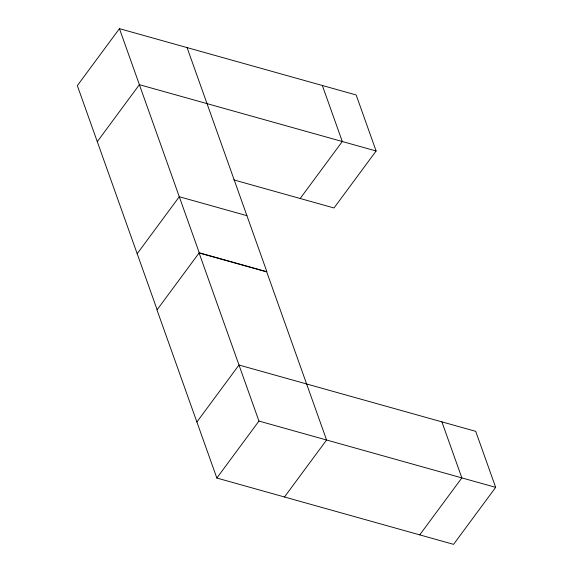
<?xml version="1.0" encoding="UTF-8"?>
<svg xmlns="http://www.w3.org/2000/svg" width="573" height="573" viewBox="0 0 573 573"><rect width="100%" height="100%" fill="white"/><g stroke="black" fill="none" stroke-linecap="round" stroke-linejoin="round"><path stroke-width="0.86" d="M233.841 179.915L334.002 207.97L376.11 150.986L356.155 94.96L119.435 28.65L77.334 85.635L157.138 309.749M97.281 141.66L139.389 84.682L376.11 150.986M137.183 253.724L179.292 196.74L246.927 215.684M119.435 28.65L199.239 252.772L156.988 309.95L216.845 478.04L453.565 544.35L495.666 487.365L475.719 431.34L238.998 365.03L196.89 422.015M300.188 198.494L342.289 141.517L322.341 85.484M216.845 478.04L258.946 421.062L199.096 252.972L266.724 271.917L326.581 440.007L284.48 496.984M419.744 534.874L461.852 477.896L441.898 421.864M199.239 252.772L266.875 271.717L187.07 47.595M258.946 421.062L495.666 487.365"/></g></svg>
